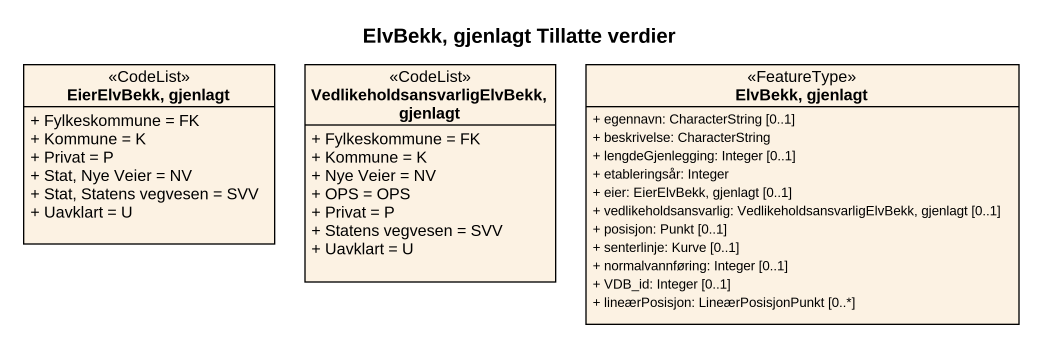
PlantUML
@startuml
title ElvBekk, gjenlagt Tillatte verdier
hide circle
hide empty members
skinparam classAttributeIconSize 0
class "EierElvBekk, gjenlagt" as EierElvBekk_gjenlagt <<CodeList>> {
  + Fylkeskommune = FK
  + Kommune = K
  + Privat = P
  + Stat, Nye Veier = NV
  + Stat, Statens vegvesen = SVV
  + Uavklart = U
}
class "VedlikeholdsansvarligElvBekk, gjenlagt" as VedlikeholdsansvarligElvBekk <<CodeList>> {
  + Fylkeskommune = FK
  + Kommune = K
  + Nye Veier = NV
  + OPS = OPS
  + Privat = P
  + Statens vegvesen = SVV
  + Uavklart = U
}
class "ElvBekk, gjenlagt" as ElvBekk_gjenlagt <<FeatureType>> {
  + egennavn: CharacterString [0..1]
  + beskrivelse: CharacterString
  + lengdeGjenlegging: Integer [0..1]
  + etableringsår: Integer
  + eier: EierElvBekk, gjenlagt [0..1]
  + vedlikeholdsansvarlig: VedlikeholdsansvarligElvBekk, gjenlagt [0..1]
  + posisjon: Punkt [0..1]
  + senterlinje: Kurve [0..1]
  + normalvannføring: Integer [0..1]
  + VDB_id: Integer [0..1]
  + lineærPosisjon: LineærPosisjonPunkt [0..*]
}
@enduml
